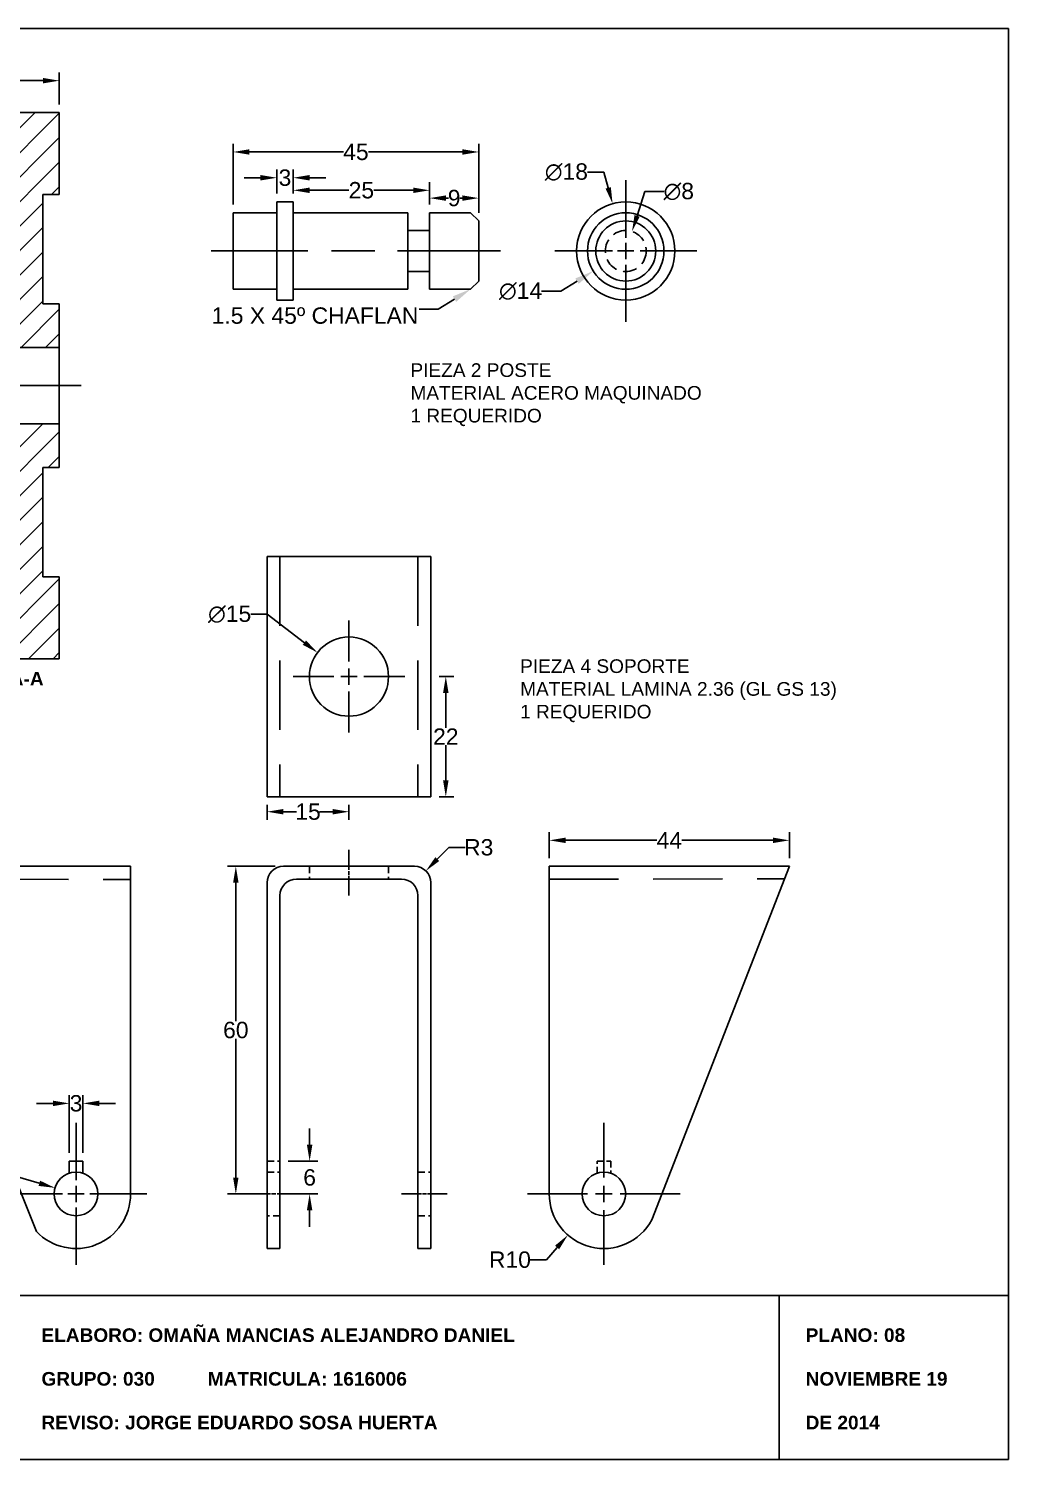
# Model space of a CAD drawing. Header units: millimetres. Extents: x 20 to 422, y 10 to 272.
# Drawn here: x 242.5 to 422, y 10 to 272 of the extents above; entities that cross this region are included whole.
import ezdxf

# ---------------------------------------------------------------- set-up
doc = ezdxf.new("R2010")
doc.units = ezdxf.units.MM
doc.linetypes.add('HIDDENX2', pattern=[19.05, 12.7, -6.35])
doc.styles.get("Standard").update_dxf_attribs({"font": 'Arial.ttf'})
doc.dimstyles.get("Standard").update_dxf_attribs({"dimtxt": 0.18, "dimasz": 0.18, "dimexe": 0.18, "dimexo": 0.0625, "dimgap": 0.09, "dimtad": 0, "dimtih": 1, "dimtoh": 1, "dimdec": 4, "dimzin": 0, "dimdsep": 46, "dimtxsty": 'Standard', "dimcen": 0.09, "dimadec": 0, "dimazin": 0, "dimtfac": 1, "dimtdec": 4, "dimtofl": 0, "dimtmove": 0, "dimatfit": 3, "dimfxl": 1, "dimtolj": 1, "dimtzin": 0, "dimarcsym": 0})

# ---------------------------------------------------------------- blocks, each defined once
blk = doc.blocks.new('*D3')
at = {"color": 0, "lineweight": -2, "transparency": 16777216}
for p, q in [((257.81, 311.74), (257.81, 322.87)), ((302.81, 310.24), (302.81, 322.87)), ((260.81, 321.37), (278.01, 321.37)), ((299.81, 321.37), (282.61, 321.37))]:
    blk.add_line(p, q, dxfattribs=at)
at = {"color": 0, "transparency": 16777216}
for points in [[(260.81, 321.87), (260.81, 320.87), (257.81, 321.37)], [(299.81, 321.87), (299.81, 320.87), (302.81, 321.37)]]:
    blk.add_solid(points, dxfattribs=at)
at = {"layer": 'Defpoints', "color": 0, "transparency": 16777216}
for p in [(302.81, 321.37), (257.81, 310.24), (302.81, 308.74)]:
    blk.add_point(p, dxfattribs=at)
at = {"color": 0, "transparency": 16777216, "insert": (280.31, 321.37), "char_height": 3, "attachment_point": 5}
blk.add_mtext('\\A1;45', dxfattribs=at)
blk = doc.blocks.new('*D4')
at = {"color": 0, "lineweight": -2, "transparency": 16777216}
for p, q in [((265.81, 313.74), (265.81, 318.15)), ((268.81, 313.74), (268.81, 318.15)), ((262.81, 316.65), (259.81, 316.65)), ((271.81, 316.65), (274.81, 316.65))]:
    blk.add_line(p, q, dxfattribs=at)
at = {"color": 0, "transparency": 16777216}
for points in [[(262.81, 317.15), (262.81, 316.15), (265.81, 316.65)], [(271.81, 317.15), (271.81, 316.15), (268.81, 316.65)]]:
    blk.add_solid(points, dxfattribs=at)
at = {"layer": 'Defpoints', "color": 0, "transparency": 16777216}
for p in [(268.81, 316.65), (265.81, 312.24), (268.81, 312.24)]:
    blk.add_point(p, dxfattribs=at)
at = {"color": 0, "transparency": 16777216, "insert": (267.31, 316.65), "char_height": 3, "attachment_point": 5}
blk.add_mtext('\\A1;3', dxfattribs=at)
blk = doc.blocks.new('*D5')
at = {"color": 0, "lineweight": -2, "transparency": 16777216}
for p, q in [((268.81, 313.74), (268.81, 315.85)), ((293.81, 311.74), (293.81, 315.85)), ((271.81, 314.35), (279.03, 314.35)), ((290.81, 314.35), (283.59, 314.35))]:
    blk.add_line(p, q, dxfattribs=at)
at = {"color": 0, "transparency": 16777216}
for points in [[(271.81, 314.85), (271.81, 313.85), (268.81, 314.35)], [(290.81, 314.85), (290.81, 313.85), (293.81, 314.35)]]:
    blk.add_solid(points, dxfattribs=at)
at = {"layer": 'Defpoints', "color": 0, "transparency": 16777216}
for p in [(268.81, 312.24), (293.81, 314.35), (293.81, 310.24)]:
    blk.add_point(p, dxfattribs=at)
at = {"color": 0, "transparency": 16777216, "insert": (281.31, 314.35), "char_height": 3, "attachment_point": 5}
blk.add_mtext('\\A1;25', dxfattribs=at)
blk = doc.blocks.new('*D2')
at = {"color": 0, "lineweight": -2, "transparency": 16777216}
for p, q in [((293.81, 311.74), (293.81, 314.42)), ((302.81, 310.24), (302.81, 314.42)), ((296.81, 312.92), (297.26, 312.92)), ((299.81, 312.92), (299.36, 312.92))]:
    blk.add_line(p, q, dxfattribs=at)
at = {"color": 0, "transparency": 16777216}
for points in [[(296.81, 313.42), (296.81, 312.42), (293.81, 312.92)], [(299.81, 313.42), (299.81, 312.42), (302.81, 312.92)]]:
    blk.add_solid(points, dxfattribs=at)
at = {"layer": 'Defpoints', "color": 0, "transparency": 16777216}
for p in [(302.81, 312.92), (293.81, 310.24), (302.81, 308.74)]:
    blk.add_point(p, dxfattribs=at)
at = {"color": 0, "transparency": 16777216, "insert": (298.31, 312.92), "char_height": 3, "attachment_point": 5}
blk.add_mtext('\\A1;9', dxfattribs=at)
blk = doc.blocks.new('*D6')
at = {"color": 0, "lineweight": -2, "transparency": 16777216}
for p, q in [((322.73, 317.69), (325.73, 317.69)), ((325.73, 317.69), (326.53, 314.8)), ((329.75, 301.74), (329.75, 304.74)), ((328.25, 303.24), (331.25, 303.24))]:
    blk.add_line(p, q, dxfattribs=at)
at = {"color": 0, "transparency": 16777216}
blk.add_solid([(327.01, 314.93), (326.05, 314.67), (327.34, 311.91)], dxfattribs=at)
at = {"layer": 'Defpoints', "color": 0, "transparency": 16777216}
for p in [(327.34, 311.91), (332.16, 294.57)]:
    blk.add_point(p, dxfattribs=at)
at = {"color": 0, "transparency": 16777216, "insert": (318.87, 317.69), "char_height": 3, "attachment_point": 5}
blk.add_mtext('\\A1;∅18', dxfattribs=at)
blk = doc.blocks.new('*D7')
at = {"color": 0, "lineweight": -2, "transparency": 16777216}
for p, q in [((333.27, 314.12), (331.83, 309.66)), ((336.77, 314.12), (333.27, 314.12)), ((329.75, 301.74), (329.75, 304.74)), ((328.25, 303.24), (331.25, 303.24))]:
    blk.add_line(p, q, dxfattribs=at)
at = {"color": 0, "transparency": 16777216}
blk.add_solid([(331.35, 309.81), (332.3, 309.51), (330.9, 306.81)], dxfattribs=at)
at = {"layer": 'Defpoints', "color": 0, "transparency": 16777216}
for p in [(330.9, 306.81), (328.59, 299.67)]:
    blk.add_point(p, dxfattribs=at)
at = {"color": 0, "transparency": 16777216, "insert": (339.46, 314.12), "char_height": 3, "attachment_point": 5}
blk.add_mtext('\\A1;∅8', dxfattribs=at)
blk = doc.blocks.new('*D13')
at = {"color": 0, "lineweight": -2, "transparency": 16777216}
for p, q in [((197.96, 330.09), (197.96, 335.93)), ((225.96, 330.09), (225.96, 335.93)), ((200.96, 334.43), (209.68, 334.43)), ((222.96, 334.43), (214.24, 334.43))]:
    blk.add_line(p, q, dxfattribs=at)
at = {"color": 0, "transparency": 16777216}
for points in [[(200.96, 334.93), (200.96, 333.93), (197.96, 334.43)], [(222.96, 334.93), (222.96, 333.93), (225.96, 334.43)]]:
    blk.add_solid(points, dxfattribs=at)
at = {"layer": 'Defpoints', "color": 0, "transparency": 16777216}
for p in [(225.96, 334.43), (197.96, 328.59), (225.96, 328.59)]:
    blk.add_point(p, dxfattribs=at)
at = {"color": 0, "transparency": 16777216, "insert": (211.96, 334.43), "char_height": 3, "attachment_point": 5}
blk.add_mtext('\\A1;28', dxfattribs=at)
blk = doc.blocks.new('*D22')
at = {"color": 0, "lineweight": -2, "transparency": 16777216}
for p, q in [((261.04, 236.72), (264.04, 236.72)), ((264.04, 236.72), (270.88, 231.51)), ((279.04, 223.81), (279.04, 226.81)), ((277.54, 225.31), (280.54, 225.31))]:
    blk.add_line(p, q, dxfattribs=at)
at = {"color": 0, "transparency": 16777216}
blk.add_solid([(271.18, 231.91), (270.58, 231.12), (273.27, 229.7)], dxfattribs=at)
at = {"layer": 'Defpoints', "color": 0, "transparency": 16777216}
for p in [(273.27, 229.7), (284.81, 220.92)]:
    blk.add_point(p, dxfattribs=at)
at = {"color": 0, "transparency": 16777216, "insert": (257.18, 236.72), "char_height": 3, "attachment_point": 5}
blk.add_mtext('\\A1;∅15', dxfattribs=at)
blk = doc.blocks.new('*D23')
at = {"color": 0, "lineweight": -2, "transparency": 16777216}
for p, q in [((264.04, 201.81), (264.04, 199.06)), ((279.04, 201.81), (279.04, 199.06)), ((267.04, 200.56), (269.44, 200.56)), ((276.04, 200.56), (273.63, 200.56))]:
    blk.add_line(p, q, dxfattribs=at)
at = {"color": 0, "transparency": 16777216}
for points in [[(267.04, 201.06), (267.04, 200.06), (264.04, 200.56)], [(276.04, 201.06), (276.04, 200.06), (279.04, 200.56)]]:
    blk.add_solid(points, dxfattribs=at)
at = {"layer": 'Defpoints', "color": 0, "transparency": 16777216}
for p in [(264.04, 203.31), (279.04, 203.31), (264.04, 200.56)]:
    blk.add_point(p, dxfattribs=at)
at = {"color": 0, "transparency": 16777216, "insert": (271.54, 200.56), "char_height": 3, "attachment_point": 5}
blk.add_mtext('\\A1;15', dxfattribs=at)
blk = doc.blocks.new('*D24')
at = {"color": 0, "lineweight": -2, "transparency": 16777216}
for p, q in [((295.54, 225.31), (298.28, 225.31)), ((296.78, 222.31), (296.78, 215.9)), ((296.78, 206.31), (296.78, 212.72)), ((295.54, 203.31), (298.28, 203.31))]:
    blk.add_line(p, q, dxfattribs=at)
at = {"color": 0, "transparency": 16777216}
for points in [[(296.28, 222.31), (297.28, 222.31), (296.78, 225.31)], [(296.28, 206.31), (297.28, 206.31), (296.78, 203.31)]]:
    blk.add_solid(points, dxfattribs=at)
at = {"layer": 'Defpoints', "color": 0, "transparency": 16777216}
for p in [(294.04, 225.31), (294.04, 203.31), (296.78, 203.31)]:
    blk.add_point(p, dxfattribs=at)
at = {"color": 0, "transparency": 16777216, "insert": (296.78, 214.31), "char_height": 3, "attachment_point": 5}
blk.add_mtext('\\A1;22', dxfattribs=at)
blk = doc.blocks.new('*D25')
at = {"color": 0, "lineweight": -2, "transparency": 16777216}
for p, q in [((315.73, 192.07), (315.73, 196.82)), ((359.73, 192.07), (359.73, 196.82)), ((318.73, 195.32), (335.43, 195.32)), ((356.73, 195.32), (340.03, 195.32))]:
    blk.add_line(p, q, dxfattribs=at)
at = {"color": 0, "transparency": 16777216}
for points in [[(318.73, 195.82), (318.73, 194.82), (315.73, 195.32)], [(356.73, 195.82), (356.73, 194.82), (359.73, 195.32)]]:
    blk.add_solid(points, dxfattribs=at)
at = {"layer": 'Defpoints', "color": 0, "transparency": 16777216}
for p in [(359.73, 195.32), (315.73, 190.57), (359.73, 190.57)]:
    blk.add_point(p, dxfattribs=at)
at = {"color": 0, "transparency": 16777216, "insert": (337.73, 195.32), "char_height": 3, "attachment_point": 5}
blk.add_mtext('\\A1;44', dxfattribs=at)
blk = doc.blocks.new('*D26')
at = {"color": 0, "lineweight": -2, "transparency": 16777216}
for p, q in [((265.54, 190.57), (256.81, 190.57)), ((258.31, 187.57), (258.31, 162.18)), ((258.31, 133.57), (258.31, 158.96)), ((262.54, 130.57), (256.81, 130.57))]:
    blk.add_line(p, q, dxfattribs=at)
at = {"color": 0, "transparency": 16777216}
for points in [[(257.81, 187.57), (258.81, 187.57), (258.31, 190.57)], [(257.81, 133.57), (258.81, 133.57), (258.31, 130.57)]]:
    blk.add_solid(points, dxfattribs=at)
at = {"layer": 'Defpoints', "color": 0, "transparency": 16777216}
for p in [(258.31, 190.57), (267.04, 190.57), (264.04, 130.57)]:
    blk.add_point(p, dxfattribs=at)
at = {"color": 0, "transparency": 16777216, "insert": (258.31, 160.57), "char_height": 3, "attachment_point": 5}
blk.add_mtext('\\A1;60', dxfattribs=at)
blk = doc.blocks.new('*D27')
at = {"color": 0, "lineweight": -2, "transparency": 16777216}
for p, q in [((325.73, 129.07), (325.73, 132.07)), ((324.23, 130.57), (327.23, 130.57)), ((315.2, 118.52), (317.18, 120.78)), ((312.2, 118.52), (315.2, 118.52))]:
    blk.add_line(p, q, dxfattribs=at)
at = {"color": 0, "transparency": 16777216}
blk.add_solid([(316.8, 121.11), (317.55, 120.45), (319.15, 123.04)], dxfattribs=at)
at = {"layer": 'Defpoints', "color": 0, "transparency": 16777216}
for p in [(325.73, 130.57), (319.15, 123.04)]:
    blk.add_point(p, dxfattribs=at)
at = {"color": 0, "transparency": 16777216, "insert": (308.53, 118.52), "char_height": 3, "attachment_point": 5}
blk.add_mtext('\\A1;R10', dxfattribs=at)
blk = doc.blocks.new('*D28')
at = {"color": 0, "lineweight": -2, "transparency": 16777216}
for p, q in [((209.96, 135.22), (212.96, 135.22)), ((212.96, 135.22), (222.31, 132.52)), ((229.04, 129.07), (229.04, 132.07)), ((227.54, 130.57), (230.54, 130.57))]:
    blk.add_line(p, q, dxfattribs=at)
at = {"color": 0, "transparency": 16777216}
blk.add_solid([(222.45, 133), (222.17, 132.04), (225.19, 131.68)], dxfattribs=at)
at = {"layer": 'Defpoints', "color": 0, "transparency": 16777216}
for p in [(225.19, 131.68), (232.88, 129.46)]:
    blk.add_point(p, dxfattribs=at)
at = {"color": 0, "transparency": 16777216, "insert": (207.27, 135.22), "char_height": 3, "attachment_point": 5}
blk.add_mtext('\\A1;∅8', dxfattribs=at)
blk = doc.blocks.new('*D29')
at = {"color": 0, "lineweight": -2, "transparency": 16777216}
for p, q in [((224.79, 147.15), (221.79, 147.15)), ((227.79, 138.07), (227.79, 148.65)), ((230.29, 138.07), (230.29, 148.65)), ((233.29, 147.15), (236.29, 147.15))]:
    blk.add_line(p, q, dxfattribs=at)
at = {"color": 0, "transparency": 16777216}
for points in [[(224.79, 147.65), (224.79, 146.65), (227.79, 147.15)], [(233.29, 147.65), (233.29, 146.65), (230.29, 147.15)]]:
    blk.add_solid(points, dxfattribs=at)
at = {"layer": 'Defpoints', "color": 0, "transparency": 16777216}
for p in [(230.29, 147.15), (227.79, 136.57), (230.29, 136.57)]:
    blk.add_point(p, dxfattribs=at)
at = {"color": 0, "transparency": 16777216, "insert": (229.04, 147.15), "char_height": 3, "attachment_point": 5}
blk.add_mtext('\\A1;3', dxfattribs=at)
blk = doc.blocks.new('*D30')
at = {"color": 0, "lineweight": -2, "transparency": 16777216}
for p, q in [((271.83, 139.57), (271.83, 142.57)), ((267.9, 136.57), (273.33, 136.57)), ((267.9, 130.57), (273.33, 130.57)), ((271.83, 127.57), (271.83, 124.57))]:
    blk.add_line(p, q, dxfattribs=at)
at = {"color": 0, "transparency": 16777216}
for points in [[(271.33, 139.57), (272.33, 139.57), (271.83, 136.57)], [(271.33, 127.57), (272.33, 127.57), (271.83, 130.57)]]:
    blk.add_solid(points, dxfattribs=at)
at = {"layer": 'Defpoints', "color": 0, "transparency": 16777216}
for p in [(266.4, 136.57), (271.83, 136.57), (266.4, 130.57)]:
    blk.add_point(p, dxfattribs=at)
at = {"color": 0, "transparency": 16777216, "insert": (271.83, 133.57), "char_height": 3, "attachment_point": 5}
blk.add_mtext('\\A1;6', dxfattribs=at)
blk = doc.blocks.new('Fig. 3.6')
h = blk.add_hatch()
h.set_pattern_fill('ANSI31', color=256)
h.set_pattern_definition([(45, (-605.2025, -35.5203), (-2.245064, 2.245064), [])])
h.paths.add_polyline_path([(222.96092, 313.58552), (225.96092, 313.58552), (225.96092, 328.58552), (197.96092, 328.58552), (197.96092, 313.58552), (200.96092, 313.58552), (200.96092, 293.58552), (197.96092, 293.58552), (197.96092, 285.58552), (225.96092, 285.58552), (225.96092, 293.58552), (222.96092, 293.58552)])
h.paths.add_polyline_path([(222.96092, 263.58552), (225.96092, 263.58552), (225.96092, 271.58552), (197.96092, 271.58552), (197.96092, 263.58552), (200.96092, 263.58552), (200.96092, 243.58552), (197.96092, 243.58552), (197.96092, 228.58552), (225.96092, 228.58552), (225.96092, 243.58552), (222.96092, 243.58552)])
for p, q in [((197.96092, 328.58552), (225.96092, 328.58552)), ((225.96092, 328.58552), (225.96092, 313.58552)), ((329.74786, 316.23821), (329.74786, 305.65169)), ((225.96092, 313.58552), (222.96092, 313.58552)), ((222.96092, 293.58552), (222.96092, 313.58552)), ((265.81066, 312.23821), (265.81066, 294.23821)), ((265.81066, 312.23821), (268.81066, 312.23821)), ((268.81066, 312.23821), (268.81066, 294.23821)), ((257.81066, 310.23821), (265.81066, 310.23821)), ((257.81066, 296.23821), (257.81066, 310.23821)), ((268.81066, 310.23821), (289.81066, 310.23821)), ((289.81066, 310.23821), (268.81066, 310.23821)), ((289.81066, 310.23821), (289.81066, 296.23821)), ((289.81066, 310.23821), (289.81066, 303.73821)), ((293.81066, 310.23821), (301.31066, 310.23821)), ((301.31066, 310.23821), (293.81066, 310.23821)), ((293.81066, 310.23821), (293.81066, 296.23821)), ((293.81066, 296.23821), (293.81066, 310.23821)), ((301.31066, 310.23821), (302.81066, 308.73821)), ((289.81066, 306.98821), (293.81066, 306.98821)), ((302.81066, 308.73821), (302.81066, 297.73821)), ((302.81066, 297.73821), (302.81066, 308.73821)), ((329.74786, 301.73821), (329.74786, 304.73821)), ((329.74786, 301.73821), (329.74786, 304.73821)), ((253.81066, 303.23821), (271.52779, 303.23821)), ((275.85061, 303.23821), (283.77576, 303.23821)), ((306.81066, 303.23821), (287.91845, 303.23821)), ((316.74786, 303.23821), (327.29353, 303.23821)), ((328.24786, 303.23821), (331.24786, 303.23821)), ((328.24786, 303.23821), (331.24786, 303.23821)), ((342.74786, 303.23821), (332.37688, 303.23821)), ((289.81066, 299.48821), (293.81066, 299.48821)), ((329.74786, 290.23821), (329.74786, 300.70149)), ((265.81066, 296.23821), (257.81066, 296.23821)), ((289.81066, 296.23821), (268.81066, 296.23821)), ((301.31066, 296.23821), (293.81066, 296.23821)), ((293.81066, 296.23821), (301.31066, 296.23821)), ((301.31066, 296.23821), (302.81066, 297.73821)), ((317.8391, 295.87742), (320.81629, 297.71762)), ((225.96092, 293.58552), (222.96092, 293.58552)), ((225.96092, 293.58552), (225.96092, 263.58552)), ((265.81066, 294.23821), (268.81066, 294.23821)), ((295.39531, 292.59265), (298.37251, 294.43285)), ((314.3391, 295.87742), (317.8391, 295.87742)), ((291.89385, 292.59265), (295.39385, 292.59265)), ((197.96092, 285.58552), (225.96092, 285.58552)), ((229.96092, 278.58552), (216.96092, 278.58552)), ((197.96092, 271.58552), (225.96092, 271.58552)), ((225.96092, 263.58552), (222.96092, 263.58552)), ((222.96092, 263.58552), (222.96092, 243.58552)), ((264.03709, 247.30745), (264.03709, 203.30745)), ((294.03709, 247.30745), (264.03709, 247.30745)), ((294.03709, 203.30745), (294.03709, 247.30745)), ((222.96092, 243.58552), (225.96092, 243.58552)), ((225.96092, 243.58552), (225.96092, 228.58552)), ((279.03709, 235.55745), (279.03709, 228.05745)), ((225.96092, 228.58552), (197.96092, 228.58552)), ((279.03709, 223.80745), (279.03709, 226.80745)), ((268.78709, 225.30745), (276.28709, 225.30745)), ((277.53709, 225.30745), (280.53709, 225.30745)), ((289.28709, 225.30745), (281.78709, 225.30745)), ((279.03709, 215.05745), (279.03709, 222.55745)), ((264.03709, 203.30745), (294.03709, 203.30745)), ((297.3071, 194.02695), (295.2171, 191.87477)), ((300.3071, 194.02695), (297.3071, 194.02695)), ((279.03709, 193.5704), (279.03709, 189.92474)), ((194.98482, 190.5704), (221.79571, 123.67385)), ((239.03709, 190.5704), (194.98482, 190.5704)), ((236.03709, 190.5704), (199.46819, 190.5704)), ((239.03709, 190.5704), (239.03709, 130.5704)), ((267.03709, 190.5704), (291.03709, 190.5704)), ((271.78709, 190.5704), (286.28709, 190.5704)), ((279.03709, 189.64616), (279.03709, 189.03034)), ((279.03709, 188.81878), (279.03709, 185.2104)), ((315.7342, 187.5704), (315.7342, 190.5704)), ((318.73419, 190.5704), (315.7342, 190.5704)), ((315.7342, 190.5704), (359.7342, 190.5704)), ((318.73419, 190.5704), (355.34729, 190.5704)), ((334.52663, 125.80668), (359.73419, 190.57041)), ((264.03709, 187.5704), (264.03709, 120.5704)), ((269.39709, 188.2104), (288.67709, 188.2104)), ((294.03709, 187.5704), (294.03709, 120.5704)), ((315.73419, 130.5704), (315.73419, 187.5704)), ((266.39709, 185.2104), (266.39709, 120.5704)), ((291.67709, 185.2104), (291.67709, 120.5704)), ((229.03709, 143.5704), (229.03709, 133.0704)), ((325.73419, 143.5704), (325.73419, 133.5704)), ((227.78709, 136.5704), (230.28709, 136.5704)), ((227.78709, 136.5704), (227.78709, 134.36248)), ((230.28709, 136.5704), (230.28585, 134.37049)), ((264.03709, 130.5704), (264.03709, 134.5704)), ((264.03709, 126.5704), (264.03709, 134.5704)), ((266.39709, 134.5704), (266.39709, 126.5704)), ((291.67709, 134.5704), (291.67709, 126.5704)), ((294.03709, 134.5704), (294.03709, 126.5704)), ((326.98498, 134.36982), (326.98498, 134.36982)), ((326.98498, 134.36982), (326.98498, 134.36982)), ((326.98498, 134.36982), (326.98498, 134.36982)), ((326.98498, 134.36982), (326.98498, 134.36982)), ((229.03709, 129.0704), (229.03709, 132.0704)), ((325.73419, 129.0704), (325.73419, 132.0704)), ((216.03709, 130.5704), (226.53709, 130.5704)), ((227.53709, 130.5704), (230.53709, 130.5704)), ((242.03709, 130.5704), (231.53709, 130.5704)), ((261.03709, 130.5704), (264.63678, 130.5704)), ((264.03709, 120.5704), (264.03709, 130.5704)), ((264.86482, 130.5704), (265.63096, 130.5704)), ((269.39709, 130.5704), (265.87676, 130.5704)), ((288.67709, 130.5704), (292.31315, 130.5704)), ((292.53108, 130.5704), (293.22972, 130.5704)), ((297.03709, 130.5704), (293.40441, 130.5704)), ((311.73419, 130.5704), (322.73419, 130.5704)), ((312.73419, 130.5704), (312.73419, 130.5704)), ((324.23419, 130.5704), (327.23419, 130.5704)), ((339.73419, 130.5704), (328.73419, 130.5704)), ((229.03709, 117.5704), (229.03709, 128.0704)), ((325.73419, 117.5704), (325.73419, 127.5704)), ((264.03709, 120.5704), (264.03709, 122.9304)), ((264.03709, 120.5704), (266.39709, 120.5704)), ((291.67709, 120.5704), (294.03709, 120.5704))]:
    blk.add_line(p, q)
at = {"linetype": 'HIDDENX2'}
for p, q in [((266.39709, 247.30745), (266.39709, 203.30745)), ((291.67709, 247.30745), (291.67709, 203.30745)), ((195.9277, 188.21779), (238.98482, 188.12801)), ((315.7342, 188.20679), (358.83444, 188.25875))]:
    blk.add_line(p, q, dxfattribs=at)
at = {"linetype": 'HIDDENX2', "ltscale": 0.1}
for p, q in [((271.78709, 190.5704), (271.78709, 188.2104)), ((286.28709, 190.5704), (286.28709, 188.2104)), ((264.03709, 136.5704), (266.39709, 136.5704)), ((264.03709, 134.5704), (266.39709, 134.5704)), ((291.67709, 134.5704), (294.03709, 134.5704)), ((266.39709, 126.5704), (264.03709, 126.5704)), ((291.67709, 126.5704), (294.03709, 126.5704))]:
    blk.add_line(p, q, dxfattribs=at)
at = {"linetype": 'HIDDENX2', "ltscale": 0.09}
for p, q in [((324.48419, 134.37008), (324.48419, 136.5704)), ((324.48419, 136.5704), (326.98419, 136.5704)), ((326.98419, 136.5704), (326.98419, 134.37008))]:
    blk.add_line(p, q, dxfattribs=at)
for centre, radius in [((329.74786, 303.23821), 9), ((329.74786, 303.23821), 7), ((329.74786, 303.23821), 5.5), ((279.03709, 225.30745), 7.25), ((229.03709, 130.5704), 4), ((325.73419, 130.5704), 4)]:
    blk.add_circle(centre, radius)
at = {"linetype": 'HIDDENX2', "ltscale": 0.2}
blk.add_circle((329.74786, 303.23821), 3.75, dxfattribs=at)
for centre, radius, start, end in [((267.03709, 187.5704), 3, 90, 180), ((291.03709, 187.5704), 3, 0, 90), ((269.39709, 185.2104), 3, 90, 180), ((288.67709, 185.2104), 3, 0, 90), ((229.03709, 130.5704), 10, 223.602819, 0), ((325.73419, 130.5704), 10, 180, 331.5512368)]:
    blk.add_arc(centre, radius, start, end)
for points in [[(320.50959, 298.21381), (321.12299, 297.22142), (323.79348, 299.55781)], [(298.06581, 294.92905), (298.67921, 293.93665), (301.3497, 296.27305)], [(294.8584, 192.2231), (295.5758, 191.52643), (293.1271, 189.72259)]]:
    blk.add_solid(points)
at = {"char_height": 3, "attachment_point": 5}
for s, insert in [('\\A1;∅14', (310.48375, 295.87742)), ('\\A1;1.5 X 45º CHAFLAN', (272.81704, 291.39139)), ('\\A1;R3', (302.81184, 194.02695))]:
    blk.add_mtext(s, dxfattribs=dict(at, insert=insert))
at = {"char_height": 2.5, "attachment_point": 1}
for s, width, heights, insert in [('PIEZA 2 POSTE \\PMATERIAL ACERO MAQUINADO\\P1 REQUERIDO', 57.4831503, [18.34223], (290.30639, 282.67496)), ('PIEZA 4 SOPORTE\\PMATERIAL LAMINA 2.36 (GL GS 13)\\P1 REQUERIDO', 72.4105262, [0], (310.39887, 228.4656)), ('\\pi13.007;{\\fArial|b1|i0|c0|p34;CORTE A-A}', 44.908359, [0], (190.69705, 226.17343))]:
    blk.add_mtext_dynamic_manual_height_columns(s, width=width, gutter_width=12.5, heights=heights, dxfattribs=dict(at, insert=insert))
for base, p1, p2, picture, middle in [((225.96092, 334.4324), (197.96092, 328.58552), (225.96092, 328.58552), '*D13', (211.96092, 334.4324)), ((302.81066, 321.37093), (257.81066, 310.23821), (302.81066, 308.73821), '*D3', (280.31066, 321.37093)), ((268.81066, 316.64588), (265.81066, 312.23821), (268.81066, 312.23821), '*D4', (267.31066, 316.64588)), ((293.81066, 314.35495), (268.81066, 312.23821), (293.81066, 310.23821), '*D5', (281.31066, 314.35495)), ((302.81066, 312.92311), (293.81066, 310.23821), (302.81066, 308.73821), '*D2', (298.31066, 312.92311)), ((264.03709, 200.56006), (279.03709, 203.30745), (264.03709, 203.30745), '*D23', (271.53709, 200.56006)), ((359.73419, 195.32), (315.7342, 190.5704), (359.73419, 190.5704), '*D25', (337.7342, 195.32)), ((230.28709, 147.15158), (227.78709, 136.5704), (230.28709, 136.5704), '*D29', (229.03709, 147.15158))]:
    dim = blk.add_linear_dim(base=base, p1=p1, p2=p2, dimstyle='Standard')
    dim.commit()
    dim.dimension.update_dxf_attribs({"geometry": picture, "text_midpoint": middle})
dim = blk.add_diameter_dim_2p(p1=(332.15984, 294.56743), p2=(327.33588, 311.90899), dimstyle='Standard')
dim.commit()
dim.dimension.update_dxf_attribs({"geometry": '*D6', "text_midpoint": (318.87255, 317.6895)})
for p1, p2, picture, middle in [((328.5919, 299.67082), (330.90382, 306.8056), '*D7', (339.46372, 314.12263)), ((284.80673, 220.91726), (273.26746, 229.69764), '*D22', (257.18175, 236.72115)), ((232.87942, 129.45841), (225.19477, 131.6824), '*D28', (207.27357, 135.22249))]:
    dim = blk.add_diameter_dim_2p(p1=p1, p2=p2, dimstyle='Standard')
    dim.commit()
    dim.dimension.update_dxf_attribs({"geometry": picture, "text_midpoint": middle, "dimtype": 163})
for base, p1, p2, picture, middle in [((296.77836, 203.30745), (294.03709, 225.30745), (294.03709, 203.30745), '*D24', (296.77836, 214.30745)), ((258.31275, 190.5704), (264.03709, 130.5704), (267.03709, 190.5704), '*D26', (258.31275, 160.5704)), ((271.83099, 136.5704), (266.39709, 130.5704), (266.39709, 136.5704), '*D30', (271.83099, 133.5704))]:
    dim = blk.add_linear_dim(base=base, p1=p1, p2=p2, angle=90, dimstyle='Standard')
    dim.commit()
    dim.dimension.update_dxf_attribs({"geometry": picture, "text_midpoint": middle})
dim = blk.add_radius_dim(center=(325.73419, 130.5704), mpoint=(319.15241, 123.04178), dimstyle='Standard')
dim.commit()
dim.dimension.update_dxf_attribs({"geometry": '*D27', "text_midpoint": (308.53217, 118.52461)})

msp = doc.modelspace()

# ---------------------------------------------------------------- linework, layer by layer
for points in [[(20, 10), (422, 10), (422, 272), (20, 272)], [(20, 10), (422, 10), (422, 40), (20, 40)], [(20, 10), (380, 10), (380, 40), (20, 40)]]:
    msp.add_lwpolyline(points, close=True)

# ---------------------------------------------------------------- block references
msp.add_blockref('Fig. 3.6', (22.15, -71.96))

# ---------------------------------------------------------------- texts
at = {"char_height": 2.5, "attachment_point": 1}
for s, width, insert in [('{\\fArial|b1|i0|c0|p34;     ELABORO: OMAÑA MANCIAS ALEJANDRO DANIEL}', 140, (240, 34)), ('{\\fArial|b1|i0|c0|p34;     PLANO: 08}', 42, (380, 34)), ('{\\fArial|b1|i0|c0|p34;     GRUPO: 030          MATRICULA: 1616006}', 140, (240, 26)), ('{\\fArial|b1|i0|c0|p34;     }', 42, (380, 26)), ('{\\fArial|b1|i0|c0|p34;     NOVIEMBRE 19}', 42, (380, 26)), ('{\\fArial|b1|i0|c0|p34;     REVISO: JORGE EDUARDO SOSA HUERTA}', 140, (240, 18)), ('{\\fArial|b1|i0|c0|p34;     DE 2014}', 42, (380, 18))]:
    msp.add_mtext_dynamic_manual_height_columns(s, width=width, gutter_width=12.5, heights=[0], dxfattribs=dict(at, insert=insert))

doc.saveas('drawing.dxf')
